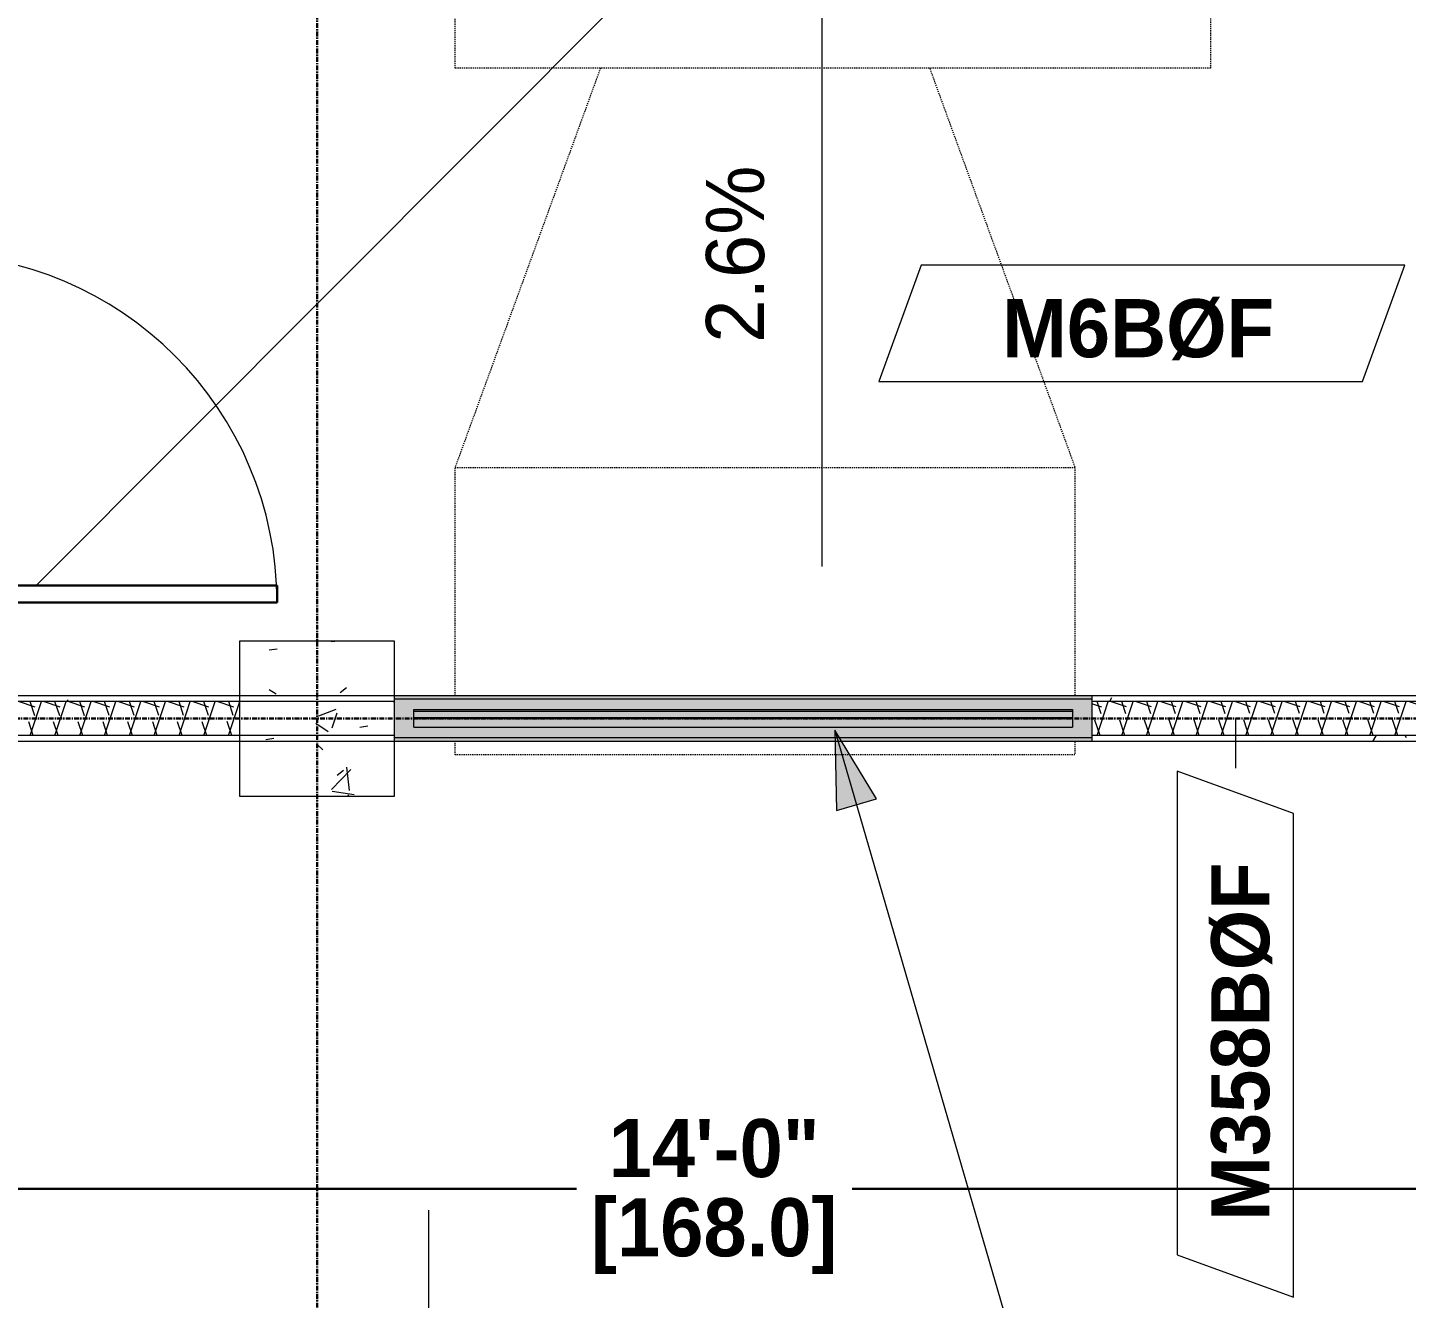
# Model space of a CAD drawing. Header units: inches. Extents: x -4124 to -1807, y 11006 to 12379.
# Drawn here: x -2857.2 to -2714.9, y 11787.3 to 11918.5 of the extents above; entities that cross this region are included whole.
import ezdxf

# ---------------------------------------------------------------- set-up
doc = ezdxf.new("R2010")
doc.units = ezdxf.units.IN
doc.header["$MEASUREMENT"] = 0
for name, pattern in [('Grid Line 1_2_', [0.875, 0.5, -0.125, 0.125, -0.125]), ('Grid Line 1_2__2_', [0.875, 0.5, -0.125, 0.125, -0.125]), ('Hidden 1_8_', [0.1875, 0.125, -0.0625])]:
    doc.linetypes.add(name, pattern=pattern)
for name, color, linetype, lineweight in [('0-1', 7, 'Continuous', 5), ('0-5', 8, 'Continuous', 9), ('A-ANNO-DIMS-1', 211, 'Continuous', 30), ('A-DETL-HDLN', 90, 'Hidden 1_8_', 9), ('A-DOOR-3', 31, 'Continuous', 9), ('A-DOOR-4', 31, 'Continuous', 30), ('A-DOOR-FRAM', 31, 'Continuous', 30), ('A-FLOR-1', 9, 'Continuous', 18), ('A-GLAZ-CWMG', 51, 'Continuous', 9), ('A-WALL', 113, 'Continuous', 18), ('A-WALL-IDEN', 211, 'Continuous', 9), ('A-WALL-PATT-5', 111, 'Continuous', 9), ('G-ANNO-DIMS', 111, 'Continuous', 9), ('G-ANNO-TEXT', 231, 'Continuous', 9), ('I-WALL-2', 2, 'Continuous', 5), ('I-WALL-3', 2, 'Continuous', 9), ('S-COLS', 52, 'Continuous', 9), ('S-COLS-1', 7, 'Continuous', 9), ('S-GRID-1', 1, 'Grid Line 1_2_', 9), ('S-GRID-2', 1, 'Grid Line 1_2__2_', 30)]:
    doc.layers.add(name, color=color, linetype=linetype, lineweight=lineweight)
doc.styles.add('Century Gothic', font='ufonts.com_century-gothic.ttf', dxfattribs={"height": 6})
doc.styles.add('Century Gothic_B', font='GOTHICB.TTF', dxfattribs={"height": 6})
doc.dimstyles.new('OD__1_16__Tol__', dxfattribs={"dimscale": 12, "dimtxt": 6.26501, "dimasz": 0.666667, "dimexe": 0.5, "dimexo": 0.333333, "dimgap": 0.083333, "dimtad": 1, "dimdec": 4, "dimrnd": 0.0625, "dimzin": 3, "dimdsep": 46, "dimlunit": 4, "dimtxsty": 'Century Gothic_B', "dimblk1": 'OBLIQUE', "dimblk2": 'OBLIQUE', "dimsah": 1, "dimcen": 0.09, "dimdle": 0.5, "dimazin": 0, "dimtfac": 1, "dimtdec": 4, "dimtix": 1, "dimtmove": 0, "dimatfit": 3, "dimfxl": 1, "dimtvp": 1, "dimtfill": 1, "dimfrac": 2, "dimtolj": 1, "dimtzin": 0, "dimlwd": 30, "dimlwe": 30, "dimarcsym": 2})
pattern_1 = [(0, (0, 0), (20.48, 5.12), [0.845, -14.515, 0.845, -14.515, -81.92]), (0, (0, 0), (20.48, 5.12), [-30.72, 0.845, -29.875, 0.845, -14.515, -35.84]), (0, (0, 0), (20.48, 5.12), [-76.8, 0.845, -9.395, 0.845, -24.755]), (120, (7.68, 2.56), (-14.67405, 15.1762003), [0.845, -14.515, 0.845, -14.515, -81.92]), (120, (7.68, 2.56), (-14.67405, 15.1762003), [-30.72, 0.845, -29.875, 0.845, -14.515, -35.84]), (120, (7.68, 2.56), (-14.67405, 15.1762003), [-76.8, 0.845, -9.395, 0.845, -24.755]), (240, (10.24, 12.8), (-5.80595, -20.2962003), [0.845, -14.515, 0.845, -14.515, -81.92]), (240, (10.24, 12.8), (-5.80595, -20.2962003), [-30.72, 0.845, -29.875, 0.845, -14.515, -35.84]), (240, (10.24, 12.8), (-5.80595, -20.2962003), [-76.8, 0.845, -9.395, 0.845, -24.755])]

# ---------------------------------------------------------------- blocks, each defined once
blk = doc.blocks.new('CTR - 1st Phase - Shell_rvt-1-ENLARGED FLOOR PLAN - BASEMENT - EAST')
at = {"layer": 'A-FLOR-1'}
blk.add_line((-2856.33, 11860.94), (-2754.14, 11963.38), dxfattribs=at)
at = {"layer": 'S-GRID-1'}
for p, q in [((-2827.32, 11005.88), (-2827.32, 12345.93)), ((-1807.14, 11847.19), (-4091.58, 11847.19))]:
    blk.add_line(p, q, dxfattribs=at)
blk = doc.blocks.new('034100 - Precast Structural Concrete - Column - Corbels - 16_x16_-V10-ENLARGED FLOOR PLAN - BASEMENT - EAST')
at = {"layer": 'S-COLS'}
h = blk.add_hatch(dxfattribs=at)
h.set_pattern_fill('FP_12', color=256, style=0, pattern_type=2)
h.set_pattern_definition([(50, (2826.339, -11846.205), (18.362056, -1.606828), [1.92, -21.12]), (355, (2826.339, -11846.205), (-3.552257, 19.255874), [1.536, -16.896]), (100.451, (2827.87, -11846.339), (14.81021, 17.649286), [1.632, -17.949]), (46.184, (2826.34, -11841.085), (27.32125, -4.237615), [2.88, -31.68]), (96.636, (2828.616, -11841.438), (23.927535, 24.937167), [2.448, -26.924]), (351.184, (2826.34, -11841.085), (23.927645, 24.937426), [2.304, -25.344]), (21, (2828.899, -11842.365), (15.28081, -10.307465), [1.92, -21.12]), (326, (2828.899, -11842.365), (6.22856, 18.563735), [1.536, -16.896]), (71.451, (2830.173, -11843.224), (21.509846, 8.25628), [1.632, -17.949]), (37.5, (2826.339, -11846.205), (0.3110953, 8.5225365), [0.845, -15.846, 0.845, -16.307, -16.96]), (37.5, (2826.339, -11846.205), (0.3110953, 8.5225365), [-33.843, 0.845, -16.115]), (7.5, (2826.339, -11846.205), (6.7346365, 10.0974314), [0.845, -8.934, 0.845, -15.462, -6.464]), (7.5, (2826.339, -11846.205), (6.7346365, 10.0974314), [-26.086, 0.845, -5.619]), (327.5, (2820.631, -11846.205), (13.6661073, -0.5771864), [0.845, -5.555, 0.845, -19.123, -26.496]), (327.5, (2820.631, -11846.205), (13.6661073, -0.5771864), [-26.368, 0.845, -25.651]), (317.5, (2818.071, -11846.205), (14.929853, 2.562859), [0.845, -7.475, 0.845, -12.416, -18.816]), (317.5, (2818.071, -11846.205), (14.929853, 2.562859), [-21.581, 0.845, -17.971])])
h.paths.add_polyline_path([(7.02, -7.02), (6.99, -1.39), (6.94, -1.39), (6.96, 3.36), (7.02, 3.36), (7.02, 8.98), (-8.98, 8.98), (-8.96, 3.36), (-8.91, 3.36), (-8.93, -1.39), (-8.98, -1.39), (-8.98, -7.02), (6.94, -7.02)], flags=0)
at = {"layer": 'S-COLS-1'}
for p, q in [((-8.91, 8.98), (-8.98, 8.98)), ((-8.98, 8.98), (-8.98, -7.02)), ((6.94, 8.98), (-8.91, 8.98)), ((7.02, 8.98), (6.94, 8.98)), ((7.02, -7.02), (7.02, 8.98)), ((-8.98, -7.02), (-8.91, -7.02)), ((-8.91, -7.02), (6.94, -7.02)), ((6.94, -7.02), (7.02, -7.02))]:
    blk.add_line(p, q, dxfattribs=at)
blk = doc.blocks.new('CTR - 1st Phase - Structure_rvt-1-ENLARGED FLOOR PLAN - BASEMENT - EAST')
at = {"layer": 'S-GRID-2'}
for p, q in [((-2827.32, 11005.88), (-2827.32, 12247.5)), ((-1807.14, 11847.19), (-4076.95, 11847.19))]:
    blk.add_line(p, q, dxfattribs=at)
at = {"layer": '0-5'}
blk.add_blockref('034100 - Precast Structural Concrete - Column - Corbels - 16_x16_-V10-ENLARGED FLOOR PLAN - BASEMENT - EAST', (-2826.34, 11846.21), dxfattribs=at)
blk = doc.blocks.new('HOLLOW METAL - HM - METAL LEAF - 3-0 x 7-0-2191985-ENLARGED FLOOR PLAN - BASEMENT - EAST')
at = {"layer": 'A-DOOR-3'}
blk.add_arc((18, 3.125), 36, 90, 180, dxfattribs=at)
at = {"layer": 'A-DOOR-4'}
for p, q in [((18, 39.125), (16.25, 39.125)), ((16.25, 39.125), (16.25, 3.125)), ((18, 3.125), (18, 39.125)), ((16.25, 3.125), (18, 3.125))]:
    blk.add_line(p, q, dxfattribs=at)
at = {"layer": 'A-DOOR-FRAM'}
for p, q in [((-18, 3.125), (-20, 3.125)), ((-20, 3.125), (-20, -2.625)), ((-18, 1.1875), (-18, 3.125)), ((18, 3.125), (18, 1.1875)), ((20, 3.125), (18, 3.125)), ((20, -2.625), (20, 3.125)), ((-17.375, 1.1875), (-18, 1.1875)), ((-17.375, -0.6875), (-17.375, 1.1875)), ((18, 1.1875), (17.375, 1.1875)), ((17.375, 1.1875), (17.375, -0.6875)), ((-18, -2.625), (-18, -0.6875)), ((-18, -0.6875), (-17.375, -0.6875)), ((17.375, -0.6875), (18, -0.6875)), ((18, -0.6875), (18, -2.625)), ((-20, -2.625), (-18, -2.625)), ((18, -2.625), (20, -2.625))]:
    blk.add_line(p, q, dxfattribs=at)
blk = doc.blocks.new('Rectangular Mullion - Louver Frame-2233454-ENLARGED FLOOR PLAN - BASEMENT - EAST')
at = {"layer": 'A-GLAZ-CWMG'}
h = blk.add_hatch(color=256, dxfattribs=at)
h.paths.add_polyline_path([(-2819.32, 11845.19), (-2747.32, 11845.19), (-2747.32, 11849.19), (-2819.32, 11849.19), (-2819.32, 11845.44)], flags=0)
h.paths.add_polyline_path([(-2817.32, 11846.3), (-2817.32, 11848.14), (-2749.32, 11848.14), (-2749.32, 11846.3), (-2814.64, 11846.3)], flags=0)
for p, q in [((-2747.32, 11849.19), (-2819.32, 11849.19)), ((-2747.32, 11845.19), (-2819.32, 11845.19))]:
    blk.add_line(p, q, dxfattribs=at)
blk = doc.blocks.new('Rectangular Mullion - louver-2233453-ENLARGED FLOOR PLAN - BASEMENT - EAST')
at = {"layer": 'A-GLAZ-CWMG'}
for points in [[(-2754.14, 11847.96), (-2749.32, 11847.96), (-2749.32, 11848.14), (-2817.32, 11848.14), (-2817.32, 11847.96), (-2814.64, 11847.96)], [(-2814.64, 11847.28), (-2749.32, 11847.28), (-2749.32, 11847.96), (-2817.32, 11847.96), (-2817.32, 11847.28)]]:
    blk.add_hatch(color=256, dxfattribs=at).paths.add_polyline_path(points, flags=0)
for p, q in [((-2817.32, 11847.96), (-2817.32, 11848.14)), ((-2817.32, 11848.14), (-2749.32, 11848.14)), ((-2817.32, 11847.28), (-2817.32, 11847.96)), ((-2817.32, 11847.96), (-2749.32, 11847.96)), ((-2749.32, 11848.14), (-2749.32, 11847.96)), ((-2749.32, 11847.96), (-2749.32, 11847.28))]:
    blk.add_line(p, q, dxfattribs=at)
blk = doc.blocks.new('Rectangular Mullion - louver-V7-ENLARGED FLOOR PLAN - BASEMENT - EAST')
at = {"layer": 'A-GLAZ-CWMG'}
for points in [[(-2754.14, 11847.19), (-2749.32, 11847.19), (-2749.32, 11847.28), (-2817.32, 11847.28), (-2817.32, 11847.19), (-2814.64, 11847.19)], [(-2817.32, 11846.3), (-2749.32, 11846.3), (-2749.32, 11847.19), (-2817.32, 11847.19)]]:
    blk.add_hatch(color=256, dxfattribs=at).paths.add_polyline_path(points, flags=0)
for p, q in [((-2749.32, 11847.28), (-2817.32, 11847.28)), ((-2817.32, 11847.28), (-2817.32, 11847.19)), ((-2817.32, 11847.19), (-2749.32, 11847.19)), ((-2817.32, 11846.3), (-2817.32, 11847.19)), ((-2817.32, 11846.3), (-2749.32, 11846.3)), ((-2749.32, 11847.19), (-2749.32, 11847.28)), ((-2749.32, 11847.19), (-2749.32, 11846.3))]:
    blk.add_line(p, q, dxfattribs=at)
blk = doc.blocks.new('Wall Tag - Arch Wall-633520-ENLARGED FLOOR PLAN - BASEMENT - EAST')
at = {"layer": 'A-WALL-IDEN'}
for p, q in [((-0.3561, 0.0937), (-0.4244, -0.0937)), ((0.4244, 0.0937), (-0.3561, 0.0937)), ((0.3561, -0.0937), (0.4244, 0.0937)), ((-0.4244, -0.0937), (0.3561, -0.0937))]:
    blk.add_line(p, q, dxfattribs=at)
blk = doc.blocks.new('_Oblique')
at = {"color": 0, "linetype": 'ByBlock', "lineweight": -2}
blk.add_line((-0.5, -0.5), (0.5, 0.5), dxfattribs=at)
blk = doc.blocks.new('DIMBLOCK21-ENLARGED FLOOR PLAN - BASEMENT - EAST')
at = {"layer": 'A-ANNO-DIMS-1', "color": 0, "lineweight": 30, "transparency": 16777216}
for p, q in [((-2870.32, 11843.19), (-2870.32, 11792.65)), ((-2702.32, 11843.19), (-2702.32, 11792.65)), ((-2876.32, 11798.65), (-2696.32, 11798.65))]:
    blk.add_line(p, q, dxfattribs=at)
at = {"layer": 'Defpoints', "color": 0, "transparency": 16777216}
for p in [(-2870.32, 11847.19), (-2702.32, 11847.19), (-2702.32, 11798.65)]:
    blk.add_point(p, dxfattribs=at)
at = {"layer": 'A-ANNO-DIMS-1', "color": 0, "lineweight": 30, "transparency": 16777216, "xscale": 7.999999999999998, "yscale": 7.999999999999998, "zscale": 7.999999999999998, "rotation": 180}
blk.add_blockref('_Oblique', (-2870.32, 11798.65), dxfattribs=at)
at = {"layer": 'A-ANNO-DIMS-1', "color": 0, "lineweight": 30, "transparency": 16777216, "xscale": 7.999999999999998, "yscale": 7.999999999999998, "zscale": 7.999999999999998}
blk.add_blockref('_Oblique', (-2702.32, 11798.65), dxfattribs=at)
at = {"layer": 'A-ANNO-DIMS-1', "color": 0, "transparency": 16777216, "insert": (-2786.32, 11802.8), "char_height": 6, "attachment_point": 5, "style": 'Century Gothic_B', "bg_fill": 3, "box_fill_scale": 1.25, "bg_fill_color": 256, "bg_fill_true_color": 13158600, "bg_fill_transparency": 0}
blk.add_mtext('\\A1;14\'-0"', dxfattribs=at)
at = {"layer": 'A-ANNO-DIMS-1', "color": 0, "transparency": 16777216, "insert": (-2786.32, 11793.76), "char_height": 6, "attachment_point": 5, "style": 'Century Gothic_B', "bg_fill": 3, "box_fill_scale": 1.25, "bg_fill_color": 256, "bg_fill_true_color": 13158600, "bg_fill_transparency": 0}
blk.add_mtext('\\A1;[168.0]', dxfattribs=at)

msp = doc.modelspace()

# ---------------------------------------------------------------- hatches: boundary and pattern name
at = {"layer": 'A-WALL-PATT-5'}
h = msp.add_hatch(dxfattribs=at)
h.set_pattern_fill('FP_5', color=256, style=0, pattern_type=2)
h.set_pattern_definition([(161.57, (0.32, 0.32), (-2.560496185, -0.000537386), [0, -18.214, 2.022, 0]), (18.43, (-0.32, 0.32), (-2.560496185, 0.000537386), [0, -18.214, 2.022, 0]), (108.43, (0.32, 0.32), (1.27922091, -6.400876726), [6.07, -14.166]), (71.57, (-0.32, 0.32), (1.27922091, 6.400876726), [6.07, -14.166])])
h.paths.add_polyline_path([(-2705.32374, 11845.4394), (-2705.32374, 11848.9394), (-2747.32374, 11848.9394), (-2747.32374, 11845.4394), (-2705.94874, 11845.4394)], flags=0)
h.paths.add_polyline_path([(-2835.245, 11845.4394), (-2835.245, 11848.9394), (-2868.57374, 11848.9394), (-2868.57374, 11845.4394), (-2867.94874, 11845.4394)], flags=0)
h.paths.add_polyline_path([(-2819.40248, 11845.4394), (-2819.32374, 11845.4394), (-2819.32374, 11848.9394), (-2819.40248, 11848.93373), (-2819.40248, 11846.00188)], flags=0)
h = msp.add_hatch(dxfattribs=at)
h.set_pattern_fill('FP_4', color=256, style=0, pattern_type=2)
h.set_pattern_definition(pattern_1)
h.paths.add_polyline_path([(-2747.28464, 11848.9394), (-2705.94874, 11848.9394), (-2705.94874, 11849.5644), (-2747.32374, 11849.5644), (-2747.32374, 11848.9394)], flags=0)
h.paths.add_polyline_path([(-2835.245, 11848.9394), (-2835.245, 11849.5644), (-2867.94874, 11849.5644), (-2867.94874, 11848.9394)], flags=0)
h.paths.add_polyline_path([(-2819.40248, 11848.9394), (-2819.32374, 11848.9394), (-2819.32374, 11849.5644), (-2819.40248, 11849.56338), (-2819.40248, 11849.1894)], flags=0)
h = msp.add_hatch(dxfattribs=at)
h.set_pattern_fill('FP_4', color=256, style=0, pattern_type=2)
h.set_pattern_definition(pattern_1)
h.paths.add_polyline_path([(-2713.60543, 11844.8144), (-2699.32374, 11844.8144), (-2699.32374, 11845.4394), (-2747.32374, 11845.4394), (-2747.32374, 11844.8144), (-2747.28464, 11844.8144)], flags=0)
h.paths.add_polyline_path([(-2868.57374, 11844.8144), (-2835.245, 11844.8144), (-2835.245, 11845.4394), (-2872.07374, 11845.4394), (-2872.07374, 11844.8144), (-2872.04049, 11844.8144)], flags=0)
h.paths.add_polyline_path([(-2819.40248, 11844.8144), (-2819.32374, 11844.8144), (-2819.32374, 11845.4394), (-2819.40248, 11845.43838), (-2819.40248, 11845.1894)], flags=0)
at = {"layer": 'I-WALL-2'}
h = msp.add_hatch(color=256, dxfattribs=at)
h.paths.add_polyline_path([(-2814.64306, 11844.8144), (-2747.32374, 11844.8144), (-2747.32374, 11845.1894), (-2819.32374, 11845.1894), (-2819.32374, 11844.8144)], flags=0)
h.paths.add_polyline_path([(-2754.13624, 11849.1894), (-2747.32374, 11849.1894), (-2747.32374, 11849.5644), (-2819.32374, 11849.5644), (-2819.32374, 11849.1894), (-2814.64306, 11849.1894)], flags=0)

# ---------------------------------------------------------------- linework, layer by layer
at = {"layer": 'A-DETL-HDLN'}
for p, q in [((-2813.07374, 11914.33692), (-2813.07374, 12014.33692)), ((-2735.07374, 12014.33692), (-2735.07374, 11914.33692)), ((-2735.07374, 11914.33692), (-2813.07374, 11914.33692)), ((-2798.07374, 11914.33692), (-2813.07374, 11873.12476)), ((-2764.07374, 11914.33692), (-2749.07374, 11873.12476)), ((-2813.07374, 11873.12476), (-2749.07374, 11873.12476)), ((-2813.07374, 11849.5644), (-2813.07374, 11873.12476)), ((-2749.07374, 11873.12476), (-2749.07374, 11849.5644)), ((-2813.07374, 11843.4394), (-2813.07374, 11844.8144)), ((-2749.07374, 11844.8144), (-2749.07374, 11843.4394)), ((-2749.07374, 11843.4394), (-2813.07374, 11843.4394))]:
    msp.add_line(p, q, dxfattribs=at)
at = {"layer": 'A-WALL'}
for p, q in [((-2819.32374, 11848.9394), (-2868.57374, 11848.9394)), ((-2705.32374, 11848.9394), (-2747.32374, 11848.9394)), ((-2819.32374, 11845.4394), (-2872.07374, 11845.4394)), ((-2699.32374, 11845.4394), (-2747.32374, 11845.4394))]:
    msp.add_line(p, q, dxfattribs=at)
at = {"layer": 'G-ANNO-DIMS'}
msp.add_line((-2775.1798, 11862.89352), (-2775.1798, 11926.89352), dxfattribs=at)
at = {"layer": 'I-WALL-3'}
for p, q in [((-2867.94874, 11849.5644), (-2705.94874, 11849.5644)), ((-2819.32374, 11844.8144), (-2819.32374, 11849.5644)), ((-2747.32374, 11849.5644), (-2747.32374, 11844.8144)), ((-2698.69874, 11844.8144), (-2872.69874, 11844.8144))]:
    msp.add_line(p, q, dxfattribs=at)

# ---------------------------------------------------------------- block references
at = {"layer": '0-1'}
for name in ['CTR - 1st Phase - Shell_rvt-1-ENLARGED FLOOR PLAN - BASEMENT - EAST', 'CTR - 1st Phase - Structure_rvt-1-ENLARGED FLOOR PLAN - BASEMENT - EAST']:
    msp.add_blockref(name, (0, 0), dxfattribs=at)
at = {"layer": 'A-DOOR-3', "rotation": 270}
msp.add_blockref('HOLLOW METAL - HM - METAL LEAF - 3-0 x 7-0-2191985-ENLARGED FLOOR PLAN - BASEMENT - EAST', (-2870.57374, 11877.1894), dxfattribs=at)
at = {"layer": 'A-GLAZ-CWMG'}
for name in ['Rectangular Mullion - Louver Frame-2233454-ENLARGED FLOOR PLAN - BASEMENT - EAST', 'Rectangular Mullion - louver-2233453-ENLARGED FLOOR PLAN - BASEMENT - EAST', 'Rectangular Mullion - louver-V7-ENLARGED FLOOR PLAN - BASEMENT - EAST']:
    msp.add_blockref(name, (0, 0), dxfattribs=at)
at = {"layer": 'A-WALL-IDEN', "xscale": 63.99999999999997, "yscale": 63.99999999999997, "zscale": 63.99999999999997}
msp.add_blockref('Wall Tag - Arch Wall-633520-ENLARGED FLOOR PLAN - BASEMENT - EAST', (-2742.16994, 11888.00416), dxfattribs=at)

# ---------------------------------------------------------------- texts
at = {"layer": 'A-WALL-IDEN', "insert": (-2756.60178, 11890.49923), "char_height": 6, "width": 34.744, "attachment_point": 1, "style": 'Century Gothic_B'}
msp.add_mtext('M6BØF', dxfattribs=at)

# ---------------------------------------------------------------- next in the draw order: texts
at = {"layer": 'G-ANNO-DIMS', "insert": (-2787.16869, 11885.99753), "char_height": 6, "width": 21.3503875, "attachment_point": 1, "rotation": 90, "line_spacing_factor": 0.984502, "style": 'Century Gothic', "bg_fill": 3, "box_fill_scale": 1.25, "bg_fill_color": 256, "bg_fill_true_color": 13158600, "bg_fill_transparency": 0}
msp.add_mtext('2.6%', dxfattribs=at)

# ---------------------------------------------------------------- next in the draw order: dimensions: what is measured, and where the dimension line sits
at = {"layer": 'A-ANNO-DIMS-1'}
dim = msp.add_linear_dim(base=(-2702.32374, 11798.64698), p1=(-2870.32374, 11847.1894), p2=(-2702.32374, 11847.1894), dimstyle='OD__1_16__Tol__', override={"dimpost": '<>\\X', "dimfxl": 168}, dxfattribs=at)
dim.commit()
dim.dimension.update_dxf_attribs({"geometry": 'DIMBLOCK21-ENLARGED FLOOR PLAN - BASEMENT - EAST', "text_midpoint": (-2786.32374, 11798.64698)})

# ---------------------------------------------------------------- next in the draw order: hatches: boundary and pattern name
at = {"layer": 'G-ANNO-TEXT'}
msp.add_hatch(color=256, dxfattribs=at).paths.add_polyline_path([(-2773.85318, 11845.98199), (-2773.68129, 11837.70156), (-2769.5641, 11838.89687)], flags=0)

# ---------------------------------------------------------------- next in the draw order: linework, layer by layer
at = {"layer": 'A-WALL-IDEN'}
msp.add_line((-2732.51843, 11847.1894), (-2732.51843, 11842.07325), dxfattribs=at)
at = {"layer": 'G-ANNO-DIMS'}
msp.add_line((-2815.79839, 11796.42673), (-2815.79839, 11732.42673), dxfattribs=at)
at = {"layer": 'G-ANNO-TEXT'}
for p, q in [((-2773.85318, 11845.98199), (-2773.68129, 11837.70156)), ((-2769.5641, 11838.89687), (-2773.85318, 11845.98199)), ((-2773.85318, 11845.98199), (-2752.00168, 11770.71573)), ((-2773.68129, 11837.70156), (-2769.5641, 11838.89687))]:
    msp.add_line(p, q, dxfattribs=at)

# ---------------------------------------------------------------- next in the draw order: block references
at = {"layer": 'A-WALL-IDEN', "xscale": 63.99999999999997, "yscale": 63.99999999999997, "zscale": 63.99999999999997, "rotation": 89.99999999999991}
msp.add_blockref('Wall Tag - Arch Wall-633520-ENLARGED FLOOR PLAN - BASEMENT - EAST', (-2732.51843, 11814.60984), dxfattribs=at)

# ---------------------------------------------------------------- next in the draw order: texts
at = {"layer": 'A-WALL-IDEN', "insert": (-2735.01349, 11795.3402), "char_height": 6, "width": 46.46, "attachment_point": 1, "rotation": 90, "style": 'Century Gothic_B'}
msp.add_mtext('M358BØF', dxfattribs=at)

doc.saveas('drawing.dxf')
